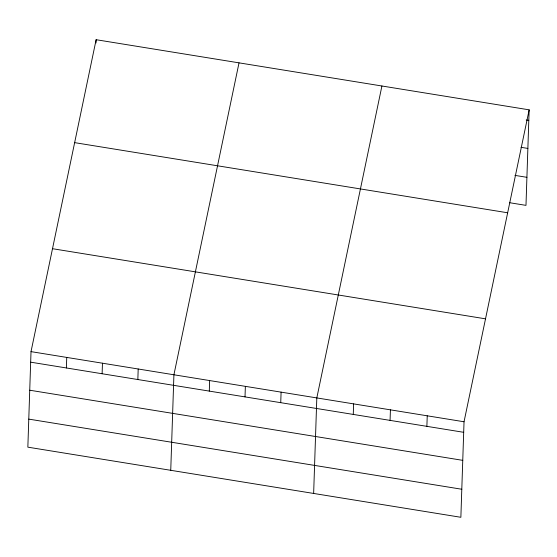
<?xml version="1.0" encoding="UTF-8"?>
<svg xmlns="http://www.w3.org/2000/svg" width="557" height="557" viewBox="0 0 557 557"><rect width="100%" height="100%" fill="white"/><g stroke="black" fill="none" stroke-linecap="round" stroke-linejoin="round"><path stroke-width="0.84" d="M31.018 351.634L27.85 447.16L460.869 517.293L464.037 421.767L529.15 109.84L96.131 39.707L31.018 351.634L464.037 421.767M66.394 367.961L66.743 357.42M96.02 42.952L96.131 39.707M102.119 373.747L102.467 363.206M137.844 379.533L138.192 368.992M170.748 470.303L173.916 374.777L239.023 62.85M209.293 391.105L209.641 380.563M245.017 396.89L245.365 386.349M280.742 402.676L281.09 392.135M313.647 493.446L316.815 397.921L381.921 85.994M353.27 414.429L353.618 403.888M390.074 420.389L390.429 409.848M426.885 426.349L427.233 415.807M529.15 109.84L525.982 205.366L509.718 202.734M526.233 119.971L528.802 120.382M521.025 147.32L527.869 148.427M514.926 175.378L526.908 177.321M74.645 142.641L507.664 212.781M52.504 248.701L485.523 318.834M30.67 362.175L463.689 432.309M29.737 390.22L462.763 460.354M28.783 419.115L461.802 489.248"/></g></svg>
